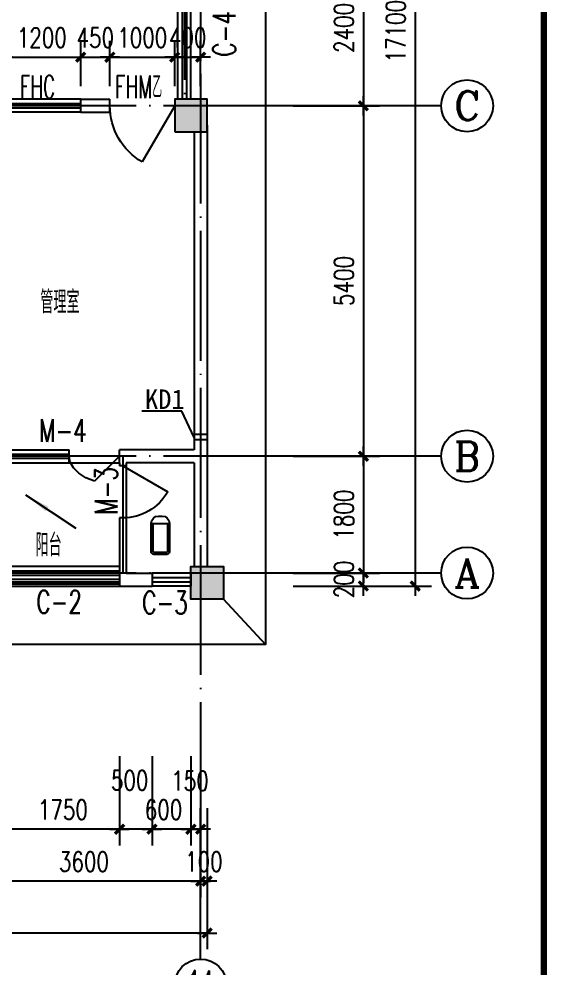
# Model space of a CAD drawing. Extents: x -105837 to 547563, y 466041 to 508041.
# Drawn here: x 63268 to 71413, y 473561 to 488185 of the extents above; entities that cross this region are included whole.
import ezdxf
from ezdxf.enums import TextEntityAlignment as Align

# ---------------------------------------------------------------- set-up
doc = ezdxf.new("R2010")
doc.units = 0
doc.header["$LTSCALE"] = 1000
doc.header["$MEASUREMENT"] = 0
doc.linetypes.add('DOTE', pattern=[2.42, 2, -0.2, 0.02, -0.2])
doc.layers.get('0').update_dxf_attribs({"linetype": 'CONTINUOUS'})
doc.layers.get('DEFPOINTS').update_dxf_attribs({"linetype": 'CONTINUOUS'})
for name, color, linetype in [('2106', 2, 'CONTINUOUS'), ('AXIS', 3, 'CONTINUOUS'), ('AXIS_TEXT', 7, 'CONTINUOUS'), ('COLUMN', 4, 'CONTINUOUS'), ('DOTE', 1, 'DOTE'), ('PUB_DIM', 3, 'CONTINUOUS'), ('PUB_TITLE', 4, 'CONTINUOUS'), ('S详图索引', 7, 'CONTINUOUS'), ('t-填充', 8, 'CONTINUOUS'), ('WALL', 255, 'CONTINUOUS'), ('WINDOW', 4, 'CONTINUOUS'), ('WINDOW_TEXT', 7, 'CONTINUOUS'), ('洁具', 6, 'CONTINUOUS'), ('管井', 5, 'CONTINUOUS'), ('门窗名称', 7, 'CONTINUOUS')]:
    doc.layers.add(name, color=color, linetype=linetype)
doc.styles.add('COMPLEX', font='COMPLEX.shx')
doc.styles.add('DIM_FONT', font='SIMPLEX.shx', dxfattribs={"width": 0.75})
doc.styles.add('SIMPLEX', font='SIMPLEX.SHX')
doc.styles.get("Standard").update_dxf_attribs({"font": 'txt.shx', "bigfont": 'hzdx.shx'})
doc.styles.add('国标仿宋', font='SIMPLEX.shx', dxfattribs={"width": 0.75, "bigfont": 'gbhzfs.shx'})
doc.styles.add('黑体', font='simhei.ttf', dxfattribs={"width": 0.7})
doc.dimstyles.new('DIMN', dxfattribs={"dimtxt": 300, "dimasz": 1, "dimexe": 250, "dimexo": 300, "dimgap": 150, "dimtad": 1, "dimdec": 0, "dimzin": 0, "dimdsep": 46, "dimtxsty": 'DIM_FONT', "dimblk": '_DIMX', "dimcen": 0.09, "dimclrt": 7, "dimadec": 0, "dimazin": 0, "dimtfac": 1, "dimtdec": 0, "dimtix": 1, "dimtmove": 2, "dimatfit": 3, "dimldrblk": '_DIMX', "dimfxl": 1, "dimtolj": 1, "dimtzin": 0, "dimarcsym": 0})

# ---------------------------------------------------------------- blocks, each defined once
blk = doc.blocks.new('_DIMX')
blk.add_line((-150, 0), (150, 0))
at = {"const_width": 50}
blk.add_lwpolyline([(-70, -70), (70, 70)], dxfattribs=at)
blk = doc.blocks.new('*D28')
at = {"layer": 'DEFPOINTS', "color": 0, "transparency": 16777216}
for p in [(19170, 476325), (66170, 476325), (19170, 474100)]:
    blk.add_point(p, dxfattribs=at)
at = {"layer": 'PUB_DIM', "color": 0, "lineweight": -2, "transparency": 16777216}
for p, q in [((19170, 476025), (19170, 473850)), ((66170, 476025), (66170, 473850)), ((66169, 474100), (19171, 474100))]:
    blk.add_line(p, q, dxfattribs=at)
at = {"layer": 'PUB_DIM', "color": 0, "lineweight": -2, "transparency": 16777216, "rotation": 180}
blk.add_blockref('_DIMX', (19170, 474100), dxfattribs=at)
at = {"layer": 'PUB_DIM', "color": 0, "lineweight": -2, "transparency": 16777216}
blk.add_blockref('_DIMX', (66170, 474100), dxfattribs=at)
at = {"layer": 'PUB_DIM', "color": 7, "transparency": 16777216, "insert": (42670, 474400), "char_height": 300, "attachment_point": 5, "style": 'DIM_FONT'}
blk.add_mtext('\\A1;47000', dxfattribs=at)
blk = doc.blocks.new('10')
at = {"layer": '2106', "color": 8}
for points in [[(262129, 287460), (261629, 287460), (262129, 286960), (261629, 286960)], [(262379, 280260), (261879, 280260), (262379, 279760), (261879, 279760)]]:
    blk.add_solid(points, dxfattribs=at)
at = {"layer": 'COLUMN'}
for points in [[(261629, 286960), (262129, 286960), (262129, 287460), (261629, 287460)], [(262379, 279760), (261879, 279760), (261879, 280260), (262379, 280260)]]:
    blk.add_lwpolyline(points, close=True, dxfattribs=at)
blk = doc.blocks.new('_axiso')
blk.add_circle((0, 0), 0.5)
at = {"layer": 'AXIS_TEXT', "style": 'COMPLEX', "width": 1.041667}
blk.add_attdef('A', text='', height=0.56, dxfattribs=at).set_placement((-0.25, -0.28), (0.25, -0.28), align=Align.FIT)
blk = doc.blocks.new('*D544')
at = {"layer": 'AXIS', "color": 0, "lineweight": -2, "transparency": 16777216}
for p, q in [((65920, 476825), (65920, 475450)), ((66070, 476825), (66070, 475450)), ((65919, 475700), (65918, 475700)), ((66070, 475700), (65920, 475700)), ((66071, 475700), (66072, 475700))]:
    blk.add_line(p, q, dxfattribs=at)
at = {"layer": 'DEFPOINTS', "color": 0, "transparency": 16777216}
for p in [(65920, 477125, 1273), (66070, 477125), (65920, 475700)]:
    blk.add_point(p, dxfattribs=at)
at = {"layer": 'AXIS', "color": 0, "lineweight": -2, "transparency": 16777216}
blk.add_blockref('_DIMX', (65920, 475700), dxfattribs=at)
at = {"layer": 'AXIS', "color": 0, "lineweight": -2, "transparency": 16777216, "rotation": 180}
blk.add_blockref('_DIMX', (66070, 475700), dxfattribs=at)
at = {"layer": 'AXIS', "color": 7, "transparency": 16777216, "insert": (65906, 476444), "char_height": 300, "attachment_point": 5, "style": 'DIM_FONT'}
blk.add_mtext('\\A1;150', dxfattribs=at)
blk = doc.blocks.new('*D545')
at = {"layer": 'AXIS', "color": 0, "lineweight": -2, "transparency": 16777216}
for p, q in [((65320, 476825), (65320, 475450)), ((65920, 476825), (65920, 475450)), ((65919, 475700), (65321, 475700))]:
    blk.add_line(p, q, dxfattribs=at)
at = {"layer": 'DEFPOINTS', "color": 0, "transparency": 16777216}
for p in [(65320, 477125, 1273), (65920, 477125, 1273), (65320, 475700)]:
    blk.add_point(p, dxfattribs=at)
at = {"layer": 'AXIS', "color": 0, "lineweight": -2, "transparency": 16777216, "rotation": 180}
blk.add_blockref('_DIMX', (65320, 475700), dxfattribs=at)
at = {"layer": 'AXIS', "color": 0, "lineweight": -2, "transparency": 16777216}
blk.add_blockref('_DIMX', (65920, 475700), dxfattribs=at)
at = {"layer": 'AXIS', "color": 7, "transparency": 16777216, "insert": (65498, 476000), "char_height": 300, "attachment_point": 5, "style": 'DIM_FONT'}
blk.add_mtext('\\A1;600', dxfattribs=at)
blk = doc.blocks.new('*D546')
at = {"layer": 'AXIS', "color": 0, "lineweight": -2, "transparency": 16777216}
for p, q in [((62470, 476025), (62470, 474650)), ((66070, 476025), (66070, 474650)), ((66069, 474900), (62471, 474900))]:
    blk.add_line(p, q, dxfattribs=at)
at = {"layer": 'DEFPOINTS', "color": 0, "transparency": 16777216}
for p in [(62470, 476325), (66070, 476325), (62470, 474900)]:
    blk.add_point(p, dxfattribs=at)
at = {"layer": 'AXIS', "color": 0, "lineweight": -2, "transparency": 16777216, "rotation": 180}
blk.add_blockref('_DIMX', (62470, 474900), dxfattribs=at)
at = {"layer": 'AXIS', "color": 0, "lineweight": -2, "transparency": 16777216}
blk.add_blockref('_DIMX', (66070, 474900), dxfattribs=at)
at = {"layer": 'AXIS', "color": 7, "transparency": 16777216, "insert": (64270, 475200), "char_height": 300, "attachment_point": 5, "style": 'DIM_FONT'}
blk.add_mtext('\\A1;3600', dxfattribs=at)
blk = doc.blocks.new('*D550')
at = {"layer": 'AXIS', "color": 0, "lineweight": -2, "transparency": 16777216}
for p, q in [((63070, 476825), (63070, 475450)), ((64820, 476825), (64820, 475450)), ((64819, 475700), (63071, 475700))]:
    blk.add_line(p, q, dxfattribs=at)
at = {"layer": 'DEFPOINTS', "color": 0, "transparency": 16777216}
for p in [(63070, 477125, 1273), (64820, 477125, 1273), (63070, 475700)]:
    blk.add_point(p, dxfattribs=at)
at = {"layer": 'AXIS', "color": 0, "lineweight": -2, "transparency": 16777216, "rotation": 180}
blk.add_blockref('_DIMX', (63070, 475700), dxfattribs=at)
at = {"layer": 'AXIS', "color": 0, "lineweight": -2, "transparency": 16777216}
blk.add_blockref('_DIMX', (64820, 475700), dxfattribs=at)
at = {"layer": 'AXIS', "color": 7, "transparency": 16777216, "insert": (63945, 476000), "char_height": 300, "attachment_point": 5, "style": 'DIM_FONT'}
blk.add_mtext('\\A1;1750', dxfattribs=at)
blk = doc.blocks.new('*D551')
at = {"layer": 'AXIS', "color": 0, "lineweight": -2, "transparency": 16777216}
for p, q in [((64820, 476825), (64820, 475450)), ((65320, 476825), (65320, 475450)), ((65319, 475700), (64821, 475700))]:
    blk.add_line(p, q, dxfattribs=at)
at = {"layer": 'DEFPOINTS', "color": 0, "transparency": 16777216}
for p in [(64820, 477125, 1273), (65320, 477125, 1273), (64820, 475700)]:
    blk.add_point(p, dxfattribs=at)
at = {"layer": 'AXIS', "color": 0, "lineweight": -2, "transparency": 16777216, "rotation": 180}
blk.add_blockref('_DIMX', (64820, 475700), dxfattribs=at)
at = {"layer": 'AXIS', "color": 0, "lineweight": -2, "transparency": 16777216}
blk.add_blockref('_DIMX', (65320, 475700), dxfattribs=at)
at = {"layer": 'AXIS', "color": 7, "transparency": 16777216, "insert": (64975, 476452), "char_height": 300, "attachment_point": 5, "style": 'DIM_FONT'}
blk.add_mtext('\\A1;500', dxfattribs=at)
blk = doc.blocks.new('*D552')
at = {"layer": 'DEFPOINTS', "color": 0, "transparency": 16777216}
for p in [(66070, 476325), (66170, 476325), (66070, 474900)]:
    blk.add_point(p, dxfattribs=at)
at = {"layer": 'PUB_DIM', "color": 0, "lineweight": -2, "transparency": 16777216}
for p, q in [((66070, 476025), (66070, 474650)), ((66170, 476025), (66170, 474650)), ((66069, 474900), (66068, 474900)), ((66170, 474900), (66070, 474900)), ((66171, 474900), (66172, 474900))]:
    blk.add_line(p, q, dxfattribs=at)
blk.add_blockref('_DIMX', (66070, 474900), dxfattribs=at)
at = {"layer": 'PUB_DIM', "color": 0, "lineweight": -2, "transparency": 16777216, "rotation": 180}
blk.add_blockref('_DIMX', (66170, 474900), dxfattribs=at)
at = {"layer": 'PUB_DIM', "color": 7, "transparency": 16777216, "insert": (66120, 475200), "char_height": 300, "attachment_point": 5, "style": 'DIM_FONT'}
blk.add_mtext('\\A1;100', dxfattribs=at)
blk = doc.blocks.new('*D555')
at = {"layer": 'DEFPOINTS', "color": 0, "transparency": 16777216}
for p in [(65670, 487596), (64670, 486847), (65670, 486847)]:
    blk.add_point(p, dxfattribs=at)
at = {"layer": 'PUB_DIM', "color": 0, "lineweight": -2, "transparency": 16777216}
for p, q in [((64670, 487147), (64670, 487846)), ((65670, 487147), (65670, 487846)), ((64669, 487596), (64668, 487596)), ((64670, 487596), (65670, 487596)), ((65671, 487596), (65672, 487596))]:
    blk.add_line(p, q, dxfattribs=at)
blk.add_blockref('_DIMX', (64670, 487596), dxfattribs=at)
at = {"layer": 'PUB_DIM', "color": 0, "lineweight": -2, "transparency": 16777216, "rotation": 180}
blk.add_blockref('_DIMX', (65670, 487596), dxfattribs=at)
at = {"layer": 'PUB_DIM', "color": 7, "transparency": 16777216, "insert": (65170, 487896), "char_height": 300, "attachment_point": 5, "style": 'DIM_FONT'}
blk.add_mtext('\\A1;1000', dxfattribs=at)
blk = doc.blocks.new('_WBLK')
for p, q in [((-0.5, 0.5), (0.5, 0.5)), ((0.5, 0.1667), (-0.5, 0.1667)), ((0.5, -0.1667), (-0.5, -0.1667)), ((-0.5, -0.5), (0.5, -0.5))]:
    blk.add_line(p, q)
at = {"layer": 'WINDOW_TEXT', "style": 'SIMPLEX', "flags": 9}
blk.add_attdef('A', text='', height=1, dxfattribs=at).set_placement((0, 1.5), align=Align.MIDDLE)
blk = doc.blocks.new('*D556')
at = {"layer": 'DEFPOINTS', "color": 0, "transparency": 16777216}
for p in [(66070, 487596), (65670, 486847), (66070, 486847)]:
    blk.add_point(p, dxfattribs=at)
at = {"layer": 'PUB_DIM', "color": 0, "lineweight": -2, "transparency": 16777216}
for p, q in [((65670, 487147), (65670, 487846)), ((66070, 487147), (66070, 487846)), ((65669, 487596), (65668, 487596)), ((65670, 487596), (66070, 487596)), ((66071, 487596), (66072, 487596))]:
    blk.add_line(p, q, dxfattribs=at)
blk.add_blockref('_DIMX', (65670, 487596), dxfattribs=at)
at = {"layer": 'PUB_DIM', "color": 0, "lineweight": -2, "transparency": 16777216, "rotation": 180}
blk.add_blockref('_DIMX', (66070, 487596), dxfattribs=at)
at = {"layer": 'PUB_DIM', "color": 7, "transparency": 16777216, "insert": (65870, 487896), "char_height": 300, "attachment_point": 5, "style": 'DIM_FONT'}
blk.add_mtext('\\A1;400', dxfattribs=at)
blk = doc.blocks.new('*D567')
at = {"layer": 'DEFPOINTS', "color": 0, "transparency": 16777216}
for p in [(64670, 487596), (64220, 486847), (64670, 486847)]:
    blk.add_point(p, dxfattribs=at)
at = {"layer": 'PUB_DIM', "color": 0, "lineweight": -2, "transparency": 16777216}
for p, q in [((64220, 487147), (64220, 487846)), ((64670, 487147), (64670, 487846)), ((64219, 487596), (64218, 487596)), ((64220, 487596), (64670, 487596)), ((64671, 487596), (64672, 487596))]:
    blk.add_line(p, q, dxfattribs=at)
blk.add_blockref('_DIMX', (64220, 487596), dxfattribs=at)
at = {"layer": 'PUB_DIM', "color": 0, "lineweight": -2, "transparency": 16777216, "rotation": 180}
blk.add_blockref('_DIMX', (64670, 487596), dxfattribs=at)
at = {"layer": 'PUB_DIM', "color": 7, "transparency": 16777216, "insert": (64445, 487896), "char_height": 300, "attachment_point": 5, "style": 'DIM_FONT'}
blk.add_mtext('\\A1;450', dxfattribs=at)
blk = doc.blocks.new('_B8IMA')
for p, q in [((0.2774, 1.9293), (0.202, 1.6557)), ((0.5, 0), (0.2774, 1.9293)), ((0.202, 1.6557), (0.1396, 1.3096)), ((0.1396, 1.3096), (0.093, 0.9062)), ((0.093, 0.9062), (0.0642, 0.4632)), ((-0.5, 0.5), (0.0562, 0.5)), ((0.0642, 0.4632), (0.0545, 0)), ((0.0562, 0.5), (0.0562, -0.5)), ((-0.5, 0.15), (0.0562, 0.15)), ((-0.5, -0.15), (0.0562, -0.15)), ((-0.5, -0.5), (0.0562, -0.5))]:
    blk.add_line(p, q)
blk = doc.blocks.new('_arrow')
blk.add_solid([(0, 0), (-1, 0.1), (-1, -0.1)])
blk = doc.blocks.new('_dblk')
blk.add_line((-0.5, 0), (0, -0.866))
blk.add_arc((-0.5, 0), 1, 300, 0)
at = {"layer": 'WINDOW_TEXT', "style": 'SIMPLEX', "flags": 9}
blk.add_attdef('A', text='', height=1, dxfattribs=at).set_placement((0, 1.5), align=Align.MIDDLE)
blk = doc.blocks.new('831OOUV1')
for p, q in [((100, 0), (-100, 0)), ((-140, -40), (-140, -480)), ((-110, -40), (-110, -470)), ((100, -30), (-100, -30)), ((110, -470), (110, -40)), ((140, -480), (140, -40)), ((140, -470), (-140, -470)), ((-30, -590), (30, -590))]:
    blk.add_line(p, q)
for centre, radius, start, end in [((-100, -40), 40, 90, 180), ((100, -40), 40, 0, 90), ((-100, -40), 10, 90, 180), ((100, -40), 10, 0, 90), ((-30, -480), 110, 180, 270), ((30, -480), 110, 270, 0)]:
    blk.add_arc(centre, radius, start, end)
at = {"width": 0.8, "flags": 9}
for tag in ['XSIZE', 'YSIZE']:
    blk.add_attdef(tag, (0, 0), '', height=0.5, dxfattribs=at)
blk = doc.blocks.new('*D576')
at = {"layer": 'AXIS', "color": 0, "lineweight": -2, "transparency": 16777216}
for p, q in [((67495, 496547), (69630, 496547)), ((69380, 496546), (69380, 479448)), ((67495, 479447), (69630, 479447))]:
    blk.add_line(p, q, dxfattribs=at)
at = {"layer": 'DEFPOINTS', "color": 0, "transparency": 16777216}
for p in [(67195, 496547), (67195, 479447), (69380, 479447)]:
    blk.add_point(p, dxfattribs=at)
at = {"layer": 'AXIS', "color": 0, "lineweight": -2, "transparency": 16777216}
for p, rotation in [((69380, 496547), 90), ((69380, 479447), 270)]:
    blk.add_blockref('_DIMX', p, dxfattribs=dict(at, rotation=rotation))
at = {"layer": 'AXIS', "color": 7, "transparency": 16777216, "insert": (69080, 487997), "char_height": 300, "attachment_point": 5, "rotation": 90, "style": 'DIM_FONT'}
blk.add_mtext('\\A1;17100', dxfattribs=at)
blk = doc.blocks.new('*D577')
at = {"layer": 'AXIS', "color": 0, "lineweight": -2, "transparency": 16777216}
for p, q in [((67495, 486847), (68830, 486847)), ((68580, 486846), (68580, 481448)), ((67495, 481447), (68830, 481447))]:
    blk.add_line(p, q, dxfattribs=at)
at = {"layer": 'DEFPOINTS', "color": 0, "transparency": 16777216}
for p in [(67195, 486847), (67195, 481447), (68580, 481447)]:
    blk.add_point(p, dxfattribs=at)
at = {"layer": 'AXIS', "color": 0, "lineweight": -2, "transparency": 16777216}
for p, rotation in [((68580, 486847), 90), ((68580, 481447), 270)]:
    blk.add_blockref('_DIMX', p, dxfattribs=dict(at, rotation=rotation))
at = {"layer": 'AXIS', "color": 7, "transparency": 16777216, "insert": (68280, 484147), "char_height": 300, "attachment_point": 5, "rotation": 90, "style": 'DIM_FONT'}
blk.add_mtext('\\A1;5400', dxfattribs=at)
blk = doc.blocks.new('*D578')
at = {"layer": 'DEFPOINTS', "color": 0, "transparency": 16777216}
for p in [(67195, 479647), (68580, 479647), (67195, 479447)]:
    blk.add_point(p, dxfattribs=at)
at = {"layer": 'PUB_DIM', "color": 0, "lineweight": -2, "transparency": 16777216}
for p, q in [((67495, 479647), (68830, 479647)), ((68580, 479648), (68580, 479649)), ((68580, 479447), (68580, 479647)), ((67495, 479447), (68830, 479447)), ((68580, 479446), (68580, 479445))]:
    blk.add_line(p, q, dxfattribs=at)
for p, rotation in [((68580, 479647), 270), ((68580, 479447), 90)]:
    blk.add_blockref('_DIMX', p, dxfattribs=dict(at, rotation=rotation))
at = {"layer": 'PUB_DIM', "color": 7, "transparency": 16777216, "insert": (68280, 479547), "char_height": 300, "attachment_point": 5, "rotation": 90, "style": 'DIM_FONT'}
blk.add_mtext('\\A1;200', dxfattribs=at)
blk = doc.blocks.new('*D579')
at = {"layer": 'AXIS', "color": 0, "lineweight": -2, "transparency": 16777216}
for p, q in [((67495, 481447), (68830, 481447)), ((68580, 481446), (68580, 479648)), ((67495, 479647), (68830, 479647))]:
    blk.add_line(p, q, dxfattribs=at)
at = {"layer": 'DEFPOINTS', "color": 0, "transparency": 16777216}
for p in [(67195, 481447), (67195, 479647), (68580, 479647)]:
    blk.add_point(p, dxfattribs=at)
at = {"layer": 'AXIS', "color": 0, "lineweight": -2, "transparency": 16777216}
for p, rotation in [((68580, 481447), 90), ((68580, 479647), 270)]:
    blk.add_blockref('_DIMX', p, dxfattribs=dict(at, rotation=rotation))
at = {"layer": 'AXIS', "color": 7, "transparency": 16777216, "insert": (68280, 480547), "char_height": 300, "attachment_point": 5, "rotation": 90, "style": 'DIM_FONT'}
blk.add_mtext('\\A1;1800', dxfattribs=at)
blk = doc.blocks.new('*D580')
at = {"layer": 'AXIS', "color": 0, "lineweight": -2, "transparency": 16777216}
for p, q in [((67495, 489247), (68830, 489247)), ((68580, 489246), (68580, 486848)), ((67495, 486847), (68830, 486847))]:
    blk.add_line(p, q, dxfattribs=at)
at = {"layer": 'DEFPOINTS', "color": 0, "transparency": 16777216}
for p in [(67195, 489247), (67195, 486847), (68580, 486847)]:
    blk.add_point(p, dxfattribs=at)
at = {"layer": 'AXIS', "color": 0, "lineweight": -2, "transparency": 16777216}
for p, rotation in [((68580, 489247), 90), ((68580, 486847), 270)]:
    blk.add_blockref('_DIMX', p, dxfattribs=dict(at, rotation=rotation))
at = {"layer": 'AXIS', "color": 7, "transparency": 16777216, "insert": (68280, 488047), "char_height": 300, "attachment_point": 5, "rotation": 90, "style": 'DIM_FONT'}
blk.add_mtext('\\A1;2400', dxfattribs=at)

msp = doc.modelspace()

# ---------------------------------------------------------------- linework, layer by layer
for p, q in [((64043.47768, 481347.06735), (64820.1323, 481347.06735)), ((64920.1323, 481297.06735), (64920.1323, 480497.06735)), ((63070.1323, 479447.06735), (64820.1323, 479447.06735))]:
    msp.add_line(p, q)
at = {"color": 6}
msp.add_line((66420.1323, 479247.06735), (67070.1323, 478547.06735), dxfattribs=at)
msp.add_lwpolyline([(67070.1323, 497747.06735), (67070.1323, 489147.06735), (67070.1323, 479647.06735), (67070.1323, 478547.06735), (19270.1323, 478547.06735), (18270.1323, 478547.06735), (18270.1323, 489247.06735)], dxfattribs=at)
at = {"layer": 'AXIS'}
for p, q in [((69779.79489, 486847.06735), (67494.95214, 486847.06735)), ((69779.79489, 481447.06735), (67494.95214, 481447.06735)), ((69779.79489, 479647.06735), (67494.95214, 479647.06735)), ((66070.1323, 473699.65569), (66070.1323, 476024.65569))]:
    msp.add_line(p, q, dxfattribs=at)
at = {"layer": 'DOTE'}
for p, q in [((66070.1323, 499439.05978), (66070.1323, 476824.65569)), ((65820.1323, 489247.06735), (65820.1323, 486847.06735)), ((67494.95214, 486847.06735), (17776.09547, 486847.06735)), ((67494.95214, 481447.06735), (17776.09547, 481447.06735)), ((67494.95214, 481447.06735), (55270.1323, 481447.06735)), ((64870.1323, 481447.06735), (64870.1323, 479647.06735)), ((67494.95214, 479647.06735), (17776.09547, 479647.06735))]:
    msp.add_line(p, q, dxfattribs=at)
at = {"layer": 'PUB_DIM', "elevation": 1272.79221}
msp.add_lwpolyline([(63370.20426, 480853.52922), (64145.0932, 480337.3354)], dxfattribs=at)
at = {"layer": 'PUB_TITLE', "const_width": 100}
msp.add_lwpolyline([(13963.01576, 467040.74173), (71363.01576, 467040.74173), (71363.01576, 507040.74173), (13963.01576, 507040.74173)], close=True, dxfattribs=at)
at = {"layer": 't-填充', "color": 6}
for p, q in [((63070.1323, 479509.69855), (64820.1323, 479509.69855)), ((63070.1323, 479479.69855), (64820.1323, 479479.69855))]:
    msp.add_line(p, q, dxfattribs=at)
at = {"layer": 'WALL'}
for p, q in [((64220.1323, 486747.06735), (64220.1323, 486947.06735)), ((64670.1323, 486747.06735), (64670.1323, 486947.06735)), ((64820.1323, 481347.06735), (64820.1323, 481547.06735)), ((64820.1323, 481347.06735), (64820.1323, 481297.06735)), ((64920.1323, 481297.06735), (64820.1323, 481297.06735)), ((64920.1323, 481347.06735), (64920.1323, 481297.06735)), ((64920.1323, 480497.06735), (64820.1323, 480497.06735)), ((64820.1323, 480497.06735), (64820.1323, 479647.06735)), ((64920.1323, 480497.06735), (64920.1323, 479647.06735)), ((64820.1323, 479647.06735), (64820.1323, 479447.06735)), ((64920.1323, 479647.06735), (65320.1323, 479647.06735)), ((65320.1323, 479647.06735), (65320.1323, 479447.06735)), ((65920.1323, 479647.06735), (65920.1323, 479447.06735)), ((64820.1323, 479447.06735), (65320.1323, 479447.06735))]:
    msp.add_line(p, q, dxfattribs=at)
at = {"layer": 'WALL', "linetype": 'Continuous'}
for p, q in [((64220.1323, 486947.06735), (64670.1323, 486947.06735)), ((64220.1323, 486747.06735), (64670.1323, 486747.06735)), ((66170.1323, 486547.06735), (66170.1323, 481347.06735)), ((65970.1323, 486447.06735), (65970.1323, 481547.06735)), ((65970.1323, 481547.06735), (64820.1323, 481547.06735)), ((65970.1323, 481347.06735), (64920.1323, 481347.06735)), ((65970.1323, 481347.06735), (65970.1323, 479747.06735)), ((66170.1323, 481347.06735), (66170.13154, 479747.06735))]:
    msp.add_line(p, q, dxfattribs=at)
at = {"layer": '管井', "ltscale": 0.5}
for p, q in [((65779.92883, 482142.43025, 1272.79221), (65164.05965, 482142.43131, 1272.79221)), ((65972.67579, 481733.74722, 1272.79221), (65779.92883, 482142.43025, 1272.79221)), ((65970.1323, 481787.06735), (66170.1323, 481787.06844)), ((65970.1323, 481707.06735), (66170.1323, 481707.06844))]:
    msp.add_line(p, q, dxfattribs=at)

# ---------------------------------------------------------------- block references
at = {"layer": 'AXIS'}
ref = msp.add_blockref('_axiso', (70179.79489, 486847.06735), dxfattribs=dict(at, xscale=800, yscale=800, zscale=800))
ref.add_attrib('A', 'C', dxfattribs={"layer": 'AXIS_TEXT', "height": 448, "style": 'COMPLEX', "width": 1.25}).set_placement((69979.79489, 486623.06735), (70379.79489, 486623.06735), align=Align.FIT)
ref = msp.add_blockref('_axiso', (70179.79489, 481447.06735), dxfattribs=dict(at, xscale=800, yscale=800, zscale=800))
ref.add_attrib('A', 'B', dxfattribs={"layer": 'AXIS_TEXT', "height": 448, "style": 'COMPLEX', "width": 1.102941}).set_placement((69979.79489, 481223.06735), (70379.79489, 481223.06735), align=Align.FIT)
at = {"layer": 'AXIS', "xscale": 800, "yscale": 800, "zscale": 800}
msp.add_blockref('_axiso', (70179.79489, 479647.06735), dxfattribs=at).add_auto_attribs({'A': 'A'})
at = {"layer": 'AXIS'}
ref = msp.add_blockref('_axiso', (66070.1323, 473299.65569), dxfattribs=dict(at, xscale=800, yscale=800, zscale=800))
ref.add_attrib('A', '14', dxfattribs={"layer": 'AXIS_TEXT', "height": 448, "style": 'COMPLEX', "width": 0.604839}).set_placement((65870.1323, 473075.65569), (66270.1323, 473075.65569), align=Align.FIT)
at = {"layer": 'COLUMN'}
msp.add_blockref('10', (-195958.38779, 199486.74693), dxfattribs=at)
at = {"layer": 'PUB_DIM', "xscale": 400.0000000000559, "yscale": 400.0000000000559, "zscale": 400.0000000000559, "rotation": 146.3303519919988}
msp.add_blockref('_arrow', (63370.20426, 480853.52922, 1272.79221), dxfattribs=at)
at = {"layer": 'WINDOW'}
for name, p, xscale, yscale, zscale, rotation in [('_WBLK', (65820.1323, 488047.06735), 2200.000000000116, 200, 2200.000000000116, 90), ('_WBLK', (63620.1323, 486847.06735), 1200.000000000029, 200, 1200.000000000029, 180), ('_dblk', (65170.1323, 486847.06735), 1000, -1000, 1000, 180), ('_dblk', (64870.1323, 480897.06735), 800, -800, 800, 270), ('_WBLK', (63945.1323, 479647.06735), 1750.000000000029, 200, 1750.000000000029, 180), ('_WBLK', (65620.1323, 479547.06735), 599.9999999999854, 200, 599.9999999999854, 180)]:
    msp.add_blockref(name, p, dxfattribs=dict(at, xscale=xscale, yscale=yscale, zscale=zscale, rotation=rotation))
at = {"layer": 'WINDOW', "xscale": 1750, "yscale": -199.9999999999127, "zscale": 1750}
msp.add_blockref('_B8IMA', (63945.1323, 481447.06735), dxfattribs=at)
at = {"layer": '洁具', "xscale": -1, "rotation": 180}
msp.add_blockref('831OOUV1', (65448.25415, 479934.38726), dxfattribs=at)

# ---------------------------------------------------------------- texts
at = {"layer": 'S详图索引', "style": '国标仿宋', "width": 0.8}
for s, p in [('管理室', (63597.66356, 483647.33994)), ('阳台', (63524.14428, 479903.32333, 1272.79221))]:
    msp.add_text(s, height=350, dxfattribs=at).set_placement(p)
at = {"layer": '管井', "ltscale": 0.5, "style": '黑体'}
msp.add_text('KD1', height=300, rotation=359.999689053, dxfattribs=at).set_placement((65517.67798, 482325.57375, 1272.79221), align=Align.MIDDLE)
at = {"layer": '门窗名称', "style": '国标仿宋', "width": 0.7}
for s, p in [('C-4', (66609.73559, 487603.01256)), ('M-3', (64788.61618, 480545.19041))]:
    msp.add_text(s, height=350, rotation=90, dxfattribs=at).set_placement(p)
at = {"layer": '门窗名称', "style": '国标仿宋'}
for s, width, p in [('FHC', 0.6, (63279.69131, 486965.88367)), ('FHM乙', 0.6, (64748.12932, 486965.88367)), ('M-4', 0.7, (63578.28783, 481667.17466, -1272.79221)), ('C-2', 0.7, (63535.70568, 479028.35439)), ('C-3', 0.7, (65169.77166, 479015.95573))]:
    msp.add_text(s, height=350, dxfattribs=dict(at, width=width)).set_placement(p)

# ---------------------------------------------------------------- dimensions: what is measured, and where the dimension line sits
at = {"layer": 'AXIS'}
for p1, p2, distance, picture, middle in [((67194.95214, 496547.06735), (67194.95214, 479447.06735), 2184.84275, '*D576', (69079.79489, 487997.06735)), ((66070.1323, 476324.65569), (62470.1323, 476324.65569), 1425, '*D546', (64270.1323, 475199.65569))]:
    dim = msp.add_aligned_dim(p1=p1, p2=p2, distance=distance, dimstyle='DIMN', dxfattribs=at)
    dim.commit()
    dim.dimension.update_dxf_attribs({"geometry": picture, "text_midpoint": middle})
for base, p1, p2, picture, middle in [((68579.79489, 486847.06735), (67194.95214, 489247.06735), (67194.95214, 486847.06735), '*D580', (68279.79489, 488047.06735)), ((68579.79489, 481447.06735), (67194.95214, 486847.06735), (67194.95214, 481447.06735), '*D577', (68279.79489, 484147.06735)), ((68579.79489, 479647.06735), (67194.95214, 481447.06735), (67194.95214, 479647.06735), '*D579', (68279.79489, 480547.06735))]:
    dim = msp.add_linear_dim(base=base, p1=p1, p2=p2, angle=90, dimstyle='DIMN', dxfattribs=at)
    dim.commit()
    dim.dimension.update_dxf_attribs({"geometry": picture, "text_midpoint": middle})
dim = msp.add_linear_dim(base=(63070.1323, 475699.65569), p1=(64820.1323, 477124.65569, 1272.79221), p2=(63070.1323, 477124.65569, 1272.79221), dimstyle='DIMN', dxfattribs=at)
dim.commit()
dim.dimension.update_dxf_attribs({"geometry": '*D550', "text_midpoint": (63945.1323, 475999.65569)})
for base, p1, p2, picture, middle in [((64820.1323, 475699.65569), (65320.1323, 477124.65569, 1272.79221), (64820.1323, 477124.65569, 1272.79221), '*D551', (64974.51793, 476451.59827)), ((65320.1323, 475699.65569), (65920.1323, 477124.65569, 1272.79221), (65320.1323, 477124.65569, 1272.79221), '*D545', (65498.40769, 475999.65569)), ((65920.1323, 475699.65569), (66070.1323, 477124.65569), (65920.1323, 477124.65569, 1272.79221), '*D544', (65905.83131, 476443.81852))]:
    dim = msp.add_linear_dim(base=base, p1=p1, p2=p2, dimstyle='DIMN', dxfattribs=at)
    dim.commit()
    dim.dimension.update_dxf_attribs({"geometry": picture, "text_midpoint": middle, "dimtype": 128})
at = {"layer": 'PUB_DIM'}
msp.add_aligned_dim(p1=(63020.1323, 486847.06735, 1272.79221), p2=(64220.1323, 486847.06735, 1272.79221), distance=749.23644, dimstyle='DIMN', dxfattribs=at).render()
for p1, p2, distance, picture, middle in [((64220.1323, 486847.06735, 1272.79221), (64670.1323, 486847.06735, 1272.79221), 749.23644, '*D567', (64445.1323, 487896.3038, 1272.79221)), ((64670.1323, 486847.06735, 1272.79221), (65670.1323, 486847.06735, 1272.79221), 749.23644, '*D555', (65170.1323, 487896.3038, 1272.79221)), ((65670.1323, 486847.06735, 1272.79221), (66070.1323, 486847.06735, 1272.79221), 749.23644, '*D556', (65870.1323, 487896.3038, 1272.79221)), ((67194.95214, 479447.06735), (67194.95214, 479647.06735), -1384.84275, '*D578', (68279.79489, 479547.06735)), ((66170.1323, 476324.65569), (19170.1323, 476324.65569), 2225, '*D28', (42670.1323, 474399.65569)), ((66170.1323, 476324.65569), (66070.1323, 476324.65569), 1425, '*D552', (66120.1323, 475199.65569))]:
    dim = msp.add_aligned_dim(p1=p1, p2=p2, distance=distance, dimstyle='DIMN', dxfattribs=at)
    dim.commit()
    dim.dimension.update_dxf_attribs({"geometry": picture, "text_midpoint": middle})

doc.saveas('drawing.dxf')
